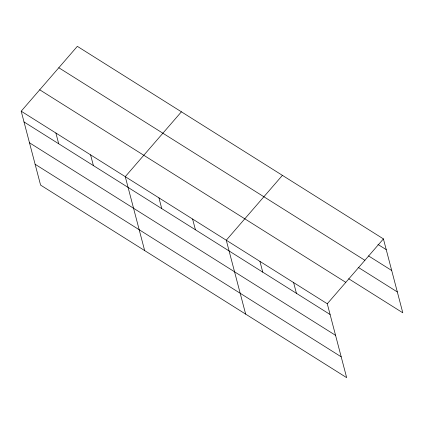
<?xml version="1.0" encoding="UTF-8"?>
<svg xmlns="http://www.w3.org/2000/svg" width="424" height="424" viewBox="0 0 424 424"><rect width="100%" height="100%" fill="white"/><g stroke="black" fill="none" stroke-linecap="round" stroke-linejoin="round"><path stroke-width="0.64" d="M21.2 111.205L327.275 303.759L346.662 377.657L40.587 185.097L21.2 111.205L77.338 46.343L383.413 238.903L402.8 312.795L348.708 278.769M181.403 111.814L125.266 176.67L144.653 250.568M282.411 175.356L226.273 240.217L245.655 314.11M327.275 303.759L383.413 238.903M377.954 244.436L386.232 249.646M368.52 255.905L391.702 270.486M58.814 67.75L364.889 260.304M358.148 267.306L397.33 291.956M39.724 89.798L345.804 282.358M24.02 121.948L330.095 314.502M29.484 142.787L335.564 335.342M35.118 164.258L341.193 356.817M293.609 282.58L296.429 293.323M259.939 261.396L262.758 272.144M192.602 219.033L195.422 229.782M158.936 197.854L161.751 208.597M90.577 154.85L93.397 165.593M55.889 133.025L58.708 143.773"/></g></svg>
